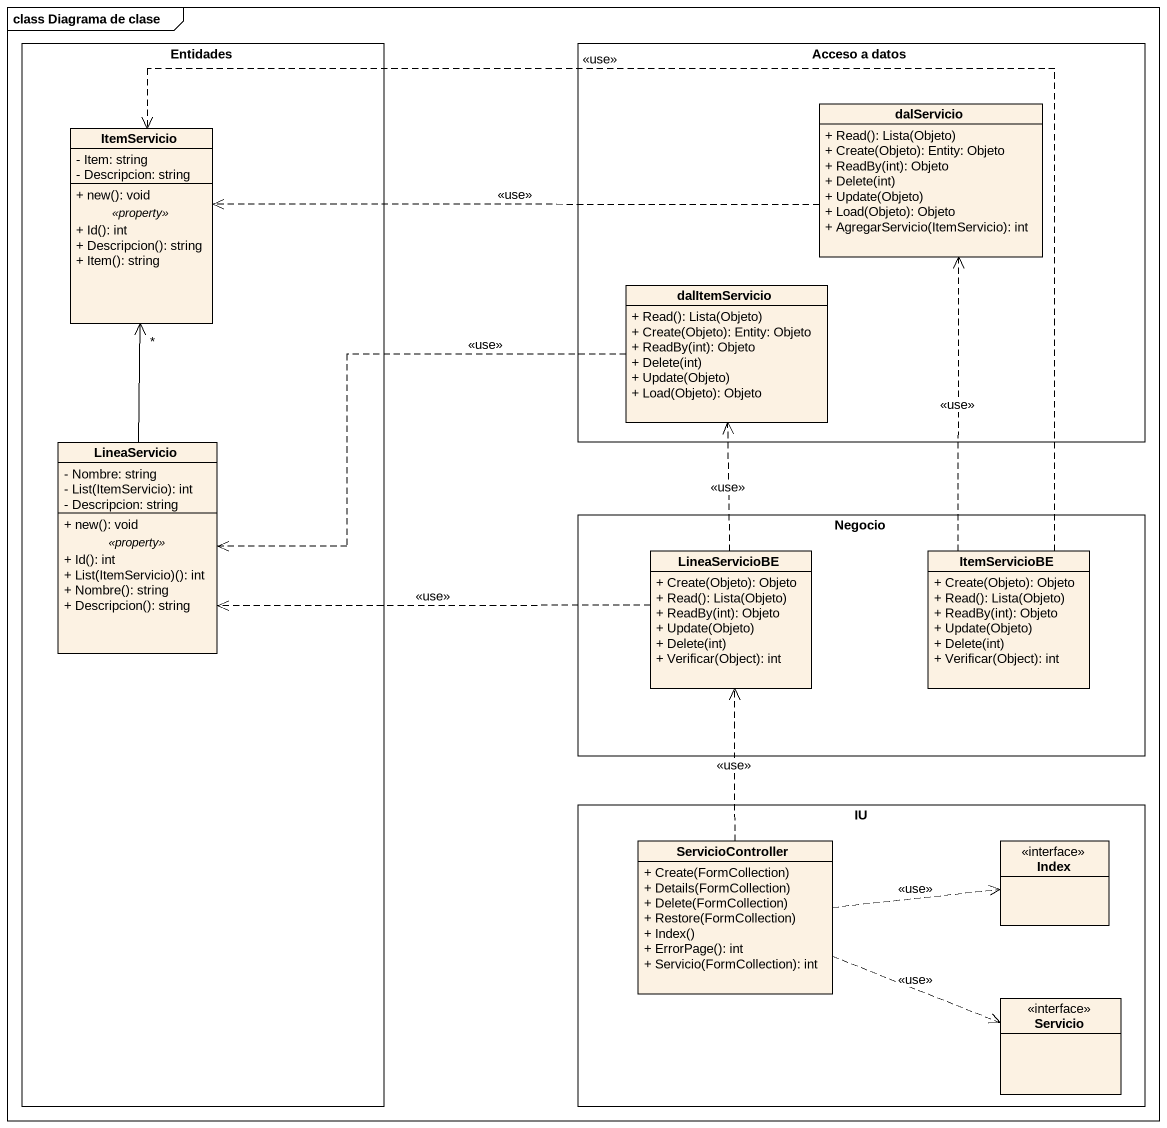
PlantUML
@startuml
mainframe class Diagrama de clase
hide circle
hide empty members
skinparam classAttributeIconSize 0
rectangle Entidades {
  class ItemServicio {
    - Item: string
    - Descripcion: string
    --
    + new(): void
    .. <<property>> ..
    + Id(): int
    + Descripcion(): string
    + Item(): string
  }
  class LineaServicio {
    - Nombre: string
    {field} - List(ItemServicio): int
    - Descripcion: string
    --
    + new(): void
    .. <<property>> ..
    + Id(): int
    + List(ItemServicio)(): int
    + Nombre(): string
    + Descripcion(): string
  }
}
rectangle "Acceso a datos" as Acceso_a_datos {
  class dalServicio {
    + Read(): Lista(Objeto)
    + Create(Objeto): Entity: Objeto
    + ReadBy(int): Objeto
    + Delete(int)
    + Update(Objeto)
    + Load(Objeto): Objeto
    + AgregarServicio(ItemServicio): int
  }
  class dalItemServicio {
    + Read(): Lista(Objeto)
    + Create(Objeto): Entity: Objeto
    + ReadBy(int): Objeto
    + Delete(int)
    + Update(Objeto)
    + Load(Objeto): Objeto
  }
}
rectangle Negocio {
  class LineaServicioBE {
    + Create(Objeto): Objeto
    + Read(): Lista(Objeto)
    + ReadBy(int): Objeto
    + Update(Objeto)
    + Delete(int)
    + Verificar(Object): int
  }
  class ItemServicioBE {
    + Create(Objeto): Objeto
    + Read(): Lista(Objeto)
    + ReadBy(int): Objeto
    + Update(Objeto)
    + Delete(int)
    + Verificar(Object): int
  }
}
rectangle IU {
  class ServicioController {
    + Create(FormCollection)
    + Details(FormCollection)
    + Delete(FormCollection)
    + Restore(FormCollection)
    + Index()
    + ErrorPage(): int
    + Servicio(FormCollection): int
  }
  class Index <<interface>>
  class Servicio <<interface>>
}
dalServicio .left.> ItemServicio : <<use>>
dalItemServicio .left.> LineaServicio : <<use>>
LineaServicio -up-> "*" ItemServicio
LineaServicioBE .up.> dalItemServicio : <<use>>
LineaServicioBE .left.> LineaServicio : <<use>>
ItemServicioBE .up.> dalServicio : <<use>>
ItemServicioBE .left.> ItemServicio : <<use>>
ServicioController .up.> LineaServicioBE : <<use>>
ServicioController .right.> Index : <<use>>
ServicioController .right.> Servicio : <<use>>
@enduml
